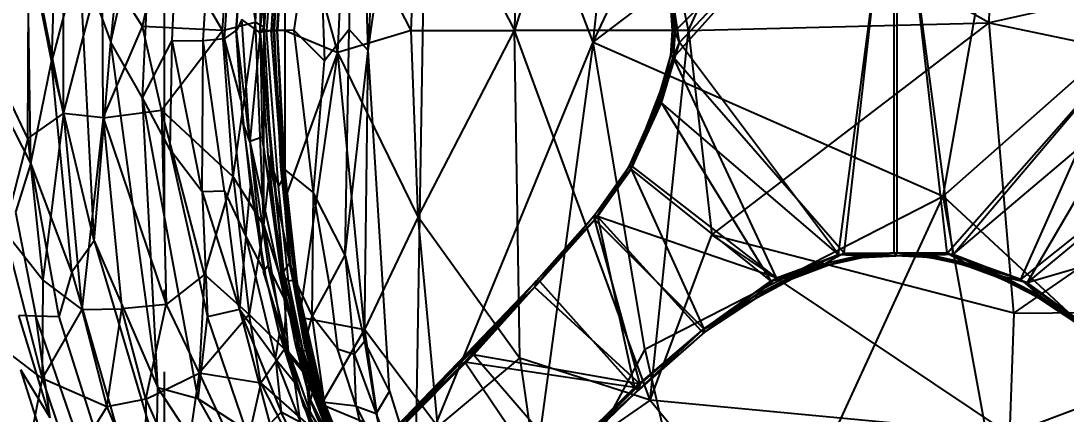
# Model space of a CAD drawing. Extents: x 11992 to 29481, y -6727 to 6811.
# Drawn here: x 16960.1 to 17241.6, y -1272.6 to -1166.8 of the extents above; entities that cross this region are included whole.
import ezdxf

# ---------------------------------------------------------------- set-up
doc = ezdxf.new("R2010")
doc.units = 0
doc.header["$MEASUREMENT"] = 0
doc.linetypes.add('DOTE', pattern=[2.42, 2, -0.2, 0.02, -0.2])
doc.layers.get('0').update_dxf_attribs({"color": 8, "linetype": 'CONTINUOUS'})
doc.layers.add('zoylight 4标注', color=9, linetype='CONTINUOUS')

msp = doc.modelspace()

# ---------------------------------------------------------------- linework, layer by layer
for p, q in [((17114.25, -1172.53, -2064.05), (17173.72, -1044.76, -2062.78)), ((17053.59, -1174.72, -2066.64), (17070.26, -1058.35, -2066.75)), ((17066.38, -1288.69, -2066.85), (17070.26, -1058.35, -2066.75)), ((17114.25, -1172.53, -2064.05), (17070.26, -1058.35, -2066.75)), ((17053.59, -1174.72, -2066.64), (17059.23, -1073.29, -2067)), ((17120.93, -1076.32, -1975.38), (17093.09, -1169.41, -1973.96)), ((17139.91, -1169.41, -1968.33), (17120.93, -1076.32, -1975.38)), ((17094.45, -1081.23, -1979.5), (17093.09, -1169.41, -1973.96)), ((17114.25, -1172.53, -2064.05), (17231.77, -1082.88, -2061.35)), ((17208.5, -1213.93, -2061.8), (17231.77, -1082.88, -2061.35)), ((16984.33, -1172.47, -2070.45), (16993.25, -1086.5, -2070.37)), ((17220.9, -1167.29, -1965.5), (17222.71, -1092.77, -1966.37)), ((17053.59, -1174.72, -2066.64), (17051.52, -1105.23, -2065.49)), ((17047.47, -1108.94, -2061.72), (17048.55, -1169.14, -2062.4)), ((17135.88, -1176.67, -2113.52), (17195.29, -1110.14, -2113.62)), ((17195.29, -1110.14, -2113.62), (17136.37, -1169.41, -2113.47)), ((17137.49, -1172.57, -2065.85), (17196.09, -1110.14, -2065.87)), ((17180.28, -1229.64, -2065.85), (17196.09, -1110.14, -2065.87)), ((17181.86, -1229.3, -2113.64), (17195.29, -1110.14, -2113.62)), ((17211.16, -1229.63, -2113.64), (17195.29, -1110.14, -2113.62)), ((17195.29, -1229.2, -2113.48), (17195.29, -1110.14, -2113.62)), ((17196.12, -1229.2, -2066.02), (17196.09, -1110.14, -2065.87)), ((17209.55, -1229.29, -2065.85), (17196.09, -1110.14, -2065.87)), ((17023.27, -1167.14, -1947.93), (17026.05, -1112.41, -1947.6)), ((17025.64, -1168.42, -1977.93), (17026.05, -1112.41, -1947.6)), ((17024.46, -1169.81, -2007.1), (17028.65, -1115.87, -2006.56)), ((17065.17, -1169.41, -1981.92), (17067.12, -1119.27, -1983.38)), ((17067.12, -1119.27, -1983.38), (17093.09, -1169.41, -1973.96)), ((16984.33, -1172.47, -2070.45), (16995.96, -1120.95, -2069.96)), ((16992.88, -1187.49, -2070.01), (16995.96, -1120.95, -2069.96)), ((17024.46, -1169.81, -2007.1), (17030.08, -1124.85, -2011.01)), ((17030.08, -1124.85, -2011.01), (17027.53, -1169.34, -2011.23)), ((17028.11, -1169.41, -2006.51), (17031.3, -1124.17, -2006.35)), ((17029.09, -1169.41, -2008), (17031.3, -1124.17, -2006.35)), ((17031.29, -1169.41, -2001.4), (17031.3, -1124.17, -2006.35)), ((17045.46, -1175.27, -1989.21), (17031.3, -1124.17, -2006.35)), ((17114.25, -1172.53, -2064.05), (17119.52, -1124.58, -2063.66)), ((17028.14, -1127.63, -1978.8), (17025.64, -1168.42, -1977.93)), ((17033.67, -1169.41, -2029.5), (17039.91, -1127.26, -2044.26)), ((17039.91, -1127.26, -2044.26), (17041.89, -1177.56, -2047.97)), ((16969.97, -1129.52, -2067.83), (16968.31, -1177.84, -2067.97)), ((17014.38, -1169.33, -1908.33), (17017.24, -1130.04, -1912.29)), ((17017.24, -1130.04, -1912.29), (17023.27, -1167.14, -1947.93)), ((17029.32, -1129.02, -2005.39), (17026.28, -1169.26, -2006.01)), ((17029.09, -1169.41, -2008), (17031.35, -1130.47, -2007.13)), ((17029.09, -1169.41, -2008), (17031.35, -1130.47, -2007.13)), ((17031.28, -1130.42, -2011.64), (17029.22, -1169.41, -2011.78)), ((17031.28, -1130.42, -2011.64), (17029.22, -1169.41, -2011.78)), ((17139.91, -1169.41, -1968.33), (17157.23, -1131.51, -1969.52)), ((17220.9, -1167.29, -1965.5), (17157.23, -1131.51, -1969.52)), ((17028.37, -1169.28, -2012.08), (17030.13, -1133.01, -2011.9)), ((17045.46, -1175.27, -1989.21), (17047.34, -1134.08, -1989.92)), ((17065.17, -1169.41, -1981.92), (17047.34, -1134.08, -1989.92)), ((17000.83, -1172.04, -2068.35), (17002.53, -1136.44, -2068.49)), ((17009.17, -1172.19, -2064.17), (17011.35, -1136.68, -2064.23)), ((17014.92, -1171.59, -2059.13), (17017.3, -1136.81, -2059.14)), ((17208.5, -1213.93, -2061.8), (17295.32, -1137.29, -2062.09)), ((16992.81, -1168.31, -1833.9), (16998.62, -1142.28, -1848.1)), ((17014.38, -1169.33, -1908.33), (16998.62, -1142.28, -1848.1)), ((17024.58, -1169.99, -2009.6), (17025.06, -1140.72, -2023.16)), ((17024.58, -1169.99, -2009.6), (17026.91, -1140.81, -2004.13)), ((17025.64, -1168.42, -1977.93), (17026.91, -1140.81, -2004.13)), ((16962.73, -1205.08, -2064.9), (16961.88, -1144.96, -2064.86)), ((16961.88, -1144.96, -2064.86), (16968.31, -1177.84, -2067.97)), ((16961.99, -1198.4, -1751.22), (16962.26, -1145.03, -1752.51)), ((16971.55, -1191.75, -1772.23), (16962.26, -1145.03, -1752.51)), ((16971.55, -1191.75, -1772.23), (16971.6, -1143.26, -1771.63)), ((17018.13, -1169.41, -2054.09), (17019.85, -1144.72, -2053.99)), ((16975.88, -1149.45, -2069.89), (16968.31, -1177.84, -2067.97)), ((16971.55, -1191.75, -1772.23), (16982.03, -1151.15, -1799.27)), ((16975.88, -1149.45, -2069.89), (16984.33, -1172.47, -2070.45)), ((16979.82, -1226.02, -2069.84), (16975.88, -1149.45, -2069.89)), ((16992.81, -1168.31, -1833.9), (16982.03, -1151.15, -1799.27)), ((16982.28, -1192.88, -1798.84), (16982.03, -1151.15, -1799.27)), ((17018.12, -1169.41, -2054.09), (17019.37, -1150.83, -2054.02)), ((17294.44, -1150.92, -1963.67), (17220.9, -1167.29, -1965.5)), ((17135.88, -1162.14, -2113.52), (17136.37, -1169.41, -2113.47)), ((17136.24, -1169.41, -2066.17), (17135.89, -1162.04, -2065.96)), ((17137.49, -1172.57, -2065.85), (17135.89, -1162.04, -2065.96)), ((17136.24, -1169.41, -2066.17), (17135.16, -1162.72, -2067.17)), ((17135.16, -1162.72, -2112.3), (17136.37, -1169.41, -2113.47)), ((17135.65, -1169.41, -2112.28), (17135.16, -1162.72, -2112.3)), ((17135.65, -1169.41, -2067.23), (17135.16, -1162.72, -2067.17)), ((17135.65, -1169.41, -2067.23), (17135.16, -1162.72, -2112.3)), ((16982.28, -1192.88, -1798.84), (16992.81, -1168.31, -1833.9)), ((17014.38, -1169.33, -1908.33), (16992.81, -1168.31, -1833.9)), ((16998, -1190.82, -1847.7), (16992.81, -1168.31, -1833.9)), ((17014.38, -1169.33, -1908.33), (17023.27, -1167.14, -1947.93)), ((17017.24, -1208.77, -1912.29), (17023.27, -1167.14, -1947.93)), ((17019.63, -1166.44, -2046.89), (17018.13, -1169.41, -2054.09)), ((17021.73, -1199.25, -2046.89), (17019.63, -1166.44, -2046.89)), ((17024.58, -1169.99, -2009.6), (17019.63, -1166.44, -2046.89)), ((17025.56, -1221.84, -1948.09), (17023.27, -1167.14, -1947.93)), ((17023.27, -1167.14, -1947.93), (17025.64, -1168.42, -1977.93)), ((17139.91, -1169.41, -1968.33), (17220.9, -1167.29, -1965.5)), ((17146.22, -1224.35, -1970.73), (17220.9, -1167.29, -1965.5)), ((17227.54, -1245.48, -1966.28), (17220.9, -1167.29, -1965.5)), ((17220.9, -1167.29, -1965.5), (17312.44, -1186.59, -1963.65)), ((16961.99, -1198.4, -1751.22), (16948.04, -1169.41, -1728.25)), ((16998, -1190.82, -1847.7), (17014.38, -1169.33, -1908.33)), ((17017.24, -1208.77, -1912.29), (17014.38, -1169.33, -1908.33)), ((17014.92, -1171.59, -2059.13), (17018.12, -1169.41, -2054.09)), ((17019.37, -1187.97, -2054.02), (17018.12, -1169.41, -2054.09)), ((17021.73, -1199.25, -2046.89), (17018.13, -1169.41, -2054.09)), ((17019.85, -1194.09, -2053.99), (17018.13, -1169.41, -2054.09)), ((17024.58, -1169.99, -2009.6), (17021.73, -1199.25, -2046.89)), ((17026.28, -1169.26, -2006.01), (17024.46, -1169.81, -2007.1)), ((17024.46, -1169.81, -2007.1), (17027.53, -1169.34, -2011.23)), ((17026.66, -1202.98, -2006.88), (17024.46, -1169.81, -2007.1)), ((17024.58, -1169.99, -2009.6), (17025.64, -1168.42, -1977.93)), ((17024.58, -1169.99, -2009.6), (17027.51, -1203.21, -1979.48)), ((17024.58, -1169.99, -2009.6), (17030.87, -1234.32, -2004.22)), ((17024.58, -1169.99, -2009.6), (17025.06, -1198.09, -2023.16)), ((17025.56, -1221.84, -1948.09), (17025.64, -1168.42, -1977.93)), ((17027.51, -1203.21, -1979.48), (17025.64, -1168.42, -1977.93)), ((17026.28, -1169.26, -2006.01), (17029.09, -1169.41, -2008)), ((17029.48, -1211.23, -2005.43), (17026.28, -1169.26, -2006.01)), ((17032.46, -1232.02, -2011.47), (17027.53, -1169.34, -2011.23)), ((17027.53, -1169.34, -2011.23), (17029.22, -1169.41, -2011.78)), ((17031.3, -1214.64, -2006.35), (17028.11, -1169.41, -2006.51)), ((17031.29, -1169.41, -2001.4), (17028.11, -1169.41, -2006.51)), ((17029.09, -1169.41, -2008), (17028.11, -1169.41, -2006.51)), ((17028.37, -1169.28, -2012.08), (17029.22, -1169.41, -2011.78)), ((17033.67, -1169.41, -2029.5), (17028.37, -1169.28, -2012.08)), ((17030.15, -1206, -2011.92), (17028.37, -1169.28, -2012.08)), ((17031.3, -1214.64, -2006.35), (17029.09, -1169.41, -2008)), ((17031.35, -1208.34, -2007.13), (17029.09, -1169.41, -2008)), ((17031.35, -1208.34, -2007.13), (17029.09, -1169.41, -2008)), ((17031.28, -1208.39, -2011.64), (17029.22, -1169.41, -2011.78)), ((17031.28, -1208.39, -2011.64), (17029.22, -1169.41, -2011.78)), ((17031.3, -1214.64, -2006.35), (17031.29, -1169.41, -2001.4)), ((17031.29, -1169.41, -2001.4), (17045.46, -1175.27, -1989.21)), ((17038.89, -1213.06, -2041.44), (17033.67, -1169.41, -2029.5)), ((17033.67, -1169.41, -2029.5), (17041.89, -1177.56, -2047.97)), ((17048.55, -1169.14, -2062.4), (17041.89, -1177.56, -2047.97)), ((17065.17, -1169.41, -1981.92), (17045.46, -1175.27, -1989.21)), ((17047.45, -1229.82, -2061.71), (17048.55, -1169.14, -2062.4)), ((17053.59, -1174.72, -2066.64), (17048.55, -1169.14, -2062.4)), ((17065.17, -1169.41, -1981.92), (17093.09, -1169.41, -1973.96)), ((17067.12, -1219.54, -1983.38), (17065.17, -1169.41, -1981.92)), ((17067.12, -1219.54, -1983.38), (17093.09, -1169.41, -1973.96)), ((17139.91, -1169.41, -1968.33), (17093.09, -1169.41, -1973.96)), ((17129.62, -1268.9, -1974.66), (17093.09, -1169.41, -1973.96)), ((17094.45, -1257.58, -1979.5), (17093.09, -1169.41, -1973.96)), ((17129.62, -1268.9, -1974.66), (17139.91, -1169.41, -1968.33)), ((17135.16, -1176.09, -2067.17), (17136.24, -1169.41, -2066.17)), ((17135.16, -1176.09, -2067.17), (17135.65, -1169.41, -2067.23)), ((17135.16, -1176.1, -2112.3), (17136.37, -1169.41, -2113.47)), ((17135.16, -1176.1, -2112.3), (17135.65, -1169.41, -2112.28)), ((17135.16, -1176.1, -2112.3), (17135.65, -1169.41, -2067.23)), ((17135.65, -1169.41, -2112.28), (17136.37, -1169.41, -2113.47)), ((17135.65, -1169.41, -2067.23), (17136.24, -1169.41, -2066.17)), ((17135.65, -1169.41, -2067.23), (17135.65, -1169.41, -2112.28)), ((17135.76, -1176.66, -2066.08), (17136.24, -1169.41, -2066.17)), ((17135.88, -1176.67, -2113.52), (17136.37, -1169.41, -2113.47)), ((17137.49, -1172.57, -2065.85), (17136.24, -1169.41, -2066.17)), ((17139.91, -1169.41, -1968.33), (17146.22, -1224.35, -1970.73)), ((16979.82, -1226.02, -2069.84), (16984.33, -1172.47, -2070.45)), ((16992.88, -1187.49, -2070.01), (16984.33, -1172.47, -2070.45)), ((16996.96, -1265.52, -2070.35), (16984.33, -1172.47, -2070.45)), ((16992.88, -1187.49, -2070.01), (17000.83, -1172.04, -2068.35)), ((17000.32, -1201.49, -2069.01), (17000.83, -1172.04, -2068.35)), ((17000.83, -1172.04, -2068.35), (17009.17, -1172.19, -2064.17)), ((17008.9, -1212.78, -2066.52), (17000.83, -1172.04, -2068.35)), ((17008.9, -1212.78, -2066.52), (17009.17, -1172.19, -2064.17)), ((17014.92, -1171.59, -2059.13), (17009.17, -1172.19, -2064.17)), ((17014.94, -1212.62, -2062.59), (17009.17, -1172.19, -2064.17)), ((17019.37, -1187.97, -2054.02), (17014.92, -1171.59, -2059.13)), ((17020.67, -1224.8, -2058.92), (17014.92, -1171.59, -2059.13)), ((17066.38, -1288.69, -2066.85), (17114.25, -1172.53, -2064.05)), ((17114.25, -1172.53, -2064.05), (17094.37, -1318.26, -2065.02)), ((17114.25, -1172.53, -2064.05), (17208.5, -1213.93, -2061.8)), ((17128.14, -1255.13, -2063.41), (17114.25, -1172.53, -2064.05)), ((17132.64, -1188.84, -2065.92), (17137.49, -1172.57, -2065.85)), ((17135.76, -1176.66, -2066.08), (17137.49, -1172.57, -2065.85)), ((17180.28, -1229.64, -2065.85), (17137.49, -1172.57, -2065.85)), ((17031.3, -1214.64, -2006.35), (17045.46, -1175.27, -1989.21)), ((17035.2, -1246.52, -2007.67), (17045.46, -1175.27, -1989.21)), ((17052.62, -1249.84, -1991.11), (17045.46, -1175.27, -1989.21)), ((17067.12, -1219.54, -1983.38), (17045.46, -1175.27, -1989.21)), ((17047.45, -1229.82, -2061.71), (17053.59, -1174.72, -2066.64)), ((17052.66, -1253, -2065.75), (17053.59, -1174.72, -2066.64)), ((17059.34, -1266.45, -2066.95), (17053.59, -1174.72, -2066.64)), ((17124.83, -1206.02, -2113.52), (17135.88, -1176.67, -2113.52)), ((17131.99, -1188.38, -2066.38), (17135.16, -1176.09, -2067.17)), ((17131.99, -1188.38, -2066.38), (17135.76, -1176.66, -2066.08)), ((17132.04, -1188.98, -2113.37), (17135.88, -1176.67, -2113.52)), ((17132.4, -1185.68, -2067.2), (17135.16, -1176.09, -2067.17)), ((17132.4, -1185.68, -2112.3), (17135.16, -1176.1, -2112.3)), ((17132.4, -1185.68, -2067.2), (17135.16, -1176.1, -2112.3)), ((17135.88, -1176.67, -2113.52), (17132.4, -1185.68, -2112.3)), ((17132.64, -1188.84, -2065.92), (17135.76, -1176.66, -2066.08)), ((17135.16, -1176.09, -2067.17), (17135.76, -1176.66, -2066.08)), ((17135.16, -1176.09, -2067.17), (17135.16, -1176.1, -2112.3)), ((17135.88, -1176.67, -2113.52), (17135.16, -1176.1, -2112.3)), ((17163.62, -1235.99, -2113.64), (17135.88, -1176.67, -2113.52)), ((17181.86, -1229.3, -2113.64), (17135.88, -1176.67, -2113.52)), ((17209.55, -1229.29, -2065.85), (17255.99, -1176.68, -2065.97)), ((17211.16, -1229.63, -2113.64), (17255.99, -1176.76, -2113.51)), ((17229.39, -1236.44, -2065.85), (17255.99, -1176.68, -2065.97)), ((16962.73, -1205.08, -2064.9), (16968.31, -1177.84, -2067.97)), ((16973.81, -1234.41, -2067.9), (16968.31, -1177.84, -2067.97)), ((16979.82, -1226.02, -2069.84), (16968.31, -1177.84, -2067.97)), ((17038.89, -1213.06, -2041.44), (17041.89, -1177.56, -2047.97)), ((17007.85, -1268.55, -2069.93), (16992.88, -1187.49, -2070.01)), ((16996.96, -1265.52, -2070.35), (16992.88, -1187.49, -2070.01)), ((17000.32, -1201.49, -2069.01), (16992.88, -1187.49, -2070.01)), ((17019.37, -1187.97, -2054.02), (17021.91, -1211.51, -2053.94)), ((17128.39, -1195.92, -2067.2), (17132.4, -1185.68, -2067.2)), ((17128.39, -1195.92, -2067.2), (17132.4, -1185.68, -2112.3)), ((17128.39, -1195.91, -2112.3), (17132.4, -1185.68, -2112.3)), ((17131.99, -1188.38, -2066.38), (17132.4, -1185.68, -2067.2)), ((17132.04, -1188.98, -2113.37), (17132.4, -1185.68, -2112.3)), ((17132.4, -1185.68, -2067.2), (17132.4, -1185.68, -2112.3)), ((17227.54, -1245.48, -1966.28), (17312.44, -1186.59, -1963.65)), ((16982.28, -1192.88, -1798.84), (16998, -1190.82, -1847.7)), ((17017.24, -1208.77, -1912.29), (16998, -1190.82, -1847.7)), ((17009.57, -1235.08, -1873.71), (16998, -1190.82, -1847.7)), ((16998, -1190.82, -1847.7), (16999.24, -1243.17, -1835.28)), ((17132.04, -1188.98, -2113.37), (17124, -1205.78, -2112.3)), ((17124.45, -1206.68, -2065.97), (17131.99, -1188.38, -2066.38)), ((17124.45, -1206.68, -2065.97), (17132.64, -1188.84, -2065.92)), ((17124.83, -1206.02, -2113.52), (17132.04, -1188.98, -2113.37)), ((17128.39, -1195.92, -2067.2), (17131.99, -1188.38, -2066.38)), ((17132.04, -1188.98, -2113.37), (17128.39, -1195.91, -2112.3)), ((17132.64, -1188.84, -2065.92), (17131.99, -1188.38, -2066.38)), ((17162.1, -1236.77, -2065.85), (17132.64, -1188.84, -2065.92)), ((17180.28, -1229.64, -2065.85), (17132.64, -1188.84, -2065.92)), ((17211.16, -1229.63, -2113.64), (17259.3, -1189.06, -2113.58)), ((17231.12, -1237.32, -2113.64), (17259.3, -1189.06, -2113.58)), ((16962.73, -1205.08, -2064.9), (16956.03, -1191.91, -2060.38)), ((16961.99, -1198.4, -1751.22), (16971.55, -1191.75, -1772.23)), ((16971.55, -1191.75, -1772.23), (16965.97, -1236.58, -1750.17)), ((16971.55, -1191.75, -1772.23), (16976.47, -1244.49, -1770.33)), ((16982.28, -1192.88, -1798.84), (16971.55, -1191.75, -1772.23)), ((16982.28, -1192.88, -1798.84), (16976.47, -1244.49, -1770.33)), ((16982.28, -1192.88, -1798.84), (16999.24, -1243.17, -1835.28)), ((16982.28, -1192.88, -1798.84), (16987.28, -1244.32, -1798.13)), ((17021.73, -1199.25, -2046.89), (17019.85, -1194.09, -2053.99)), ((17019.85, -1194.09, -2053.99), (17025.47, -1234.2, -2053.87)), ((17124, -1205.78, -2067.2), (17128.39, -1195.91, -2112.3)), ((17124, -1205.78, -2112.3), (17128.39, -1195.91, -2112.3)), ((17124, -1205.78, -2067.2), (17128.39, -1195.92, -2067.2)), ((17124.45, -1206.68, -2065.97), (17128.39, -1195.92, -2067.2)), ((17128.39, -1195.92, -2067.2), (17128.39, -1195.91, -2112.3)), ((16961.99, -1198.4, -1751.22), (16955.58, -1223.29, -1734.93)), ((16961.99, -1198.4, -1751.22), (16965.97, -1236.58, -1750.17)), ((17025.06, -1198.09, -2023.16), (17021.73, -1199.25, -2046.89)), ((17021.73, -1199.25, -2046.89), (17025.47, -1234.2, -2053.87)), ((17021.73, -1199.25, -2046.89), (17026.66, -1232.65, -2046.68)), ((17021.73, -1199.25, -2046.89), (17031.07, -1241.62, -2022.87)), ((17025.06, -1198.09, -2023.16), (17031.07, -1241.62, -2022.87)), ((17030.87, -1234.32, -2004.22), (17025.06, -1198.09, -2023.16)), ((17008.9, -1212.78, -2066.52), (17000.32, -1201.49, -2069.01)), ((17000.32, -1201.49, -2069.01), (17010.35, -1246.41, -2068.42)), ((17025.56, -1221.84, -1948.09), (17027.51, -1203.21, -1979.48)), ((17026.66, -1202.98, -2006.88), (17032.46, -1232.02, -2011.47)), ((17030.36, -1234.93, -2007.2), (17026.66, -1202.98, -2006.88)), ((17026.66, -1202.98, -2006.88), (17029.48, -1211.23, -2005.43)), ((17027.51, -1203.21, -1979.48), (17030.87, -1234.32, -2004.22)), ((17027.51, -1203.21, -1979.48), (17031.58, -1240.92, -1978.41)), ((16962.73, -1205.08, -2064.9), (16958.68, -1218.31, -2060.62)), ((16962.73, -1205.08, -2064.9), (16970.31, -1246.44, -2065.12)), ((16973.81, -1234.41, -2067.9), (16962.73, -1205.08, -2064.9)), ((17033.03, -1234.74, -2012), (17030.15, -1206, -2011.92)), ((17030.15, -1206, -2011.92), (17038.89, -1213.06, -2041.44)), ((17030.15, -1206, -2011.92), (17031.28, -1208.39, -2011.64)), ((17114.45, -1219.32, -2067.2), (17124, -1205.78, -2067.2)), ((17114.45, -1219.32, -2067.2), (17124, -1205.78, -2112.3)), ((17114.45, -1219.32, -2112.3), (17124, -1205.78, -2112.3)), ((17124.83, -1206.02, -2113.52), (17114.45, -1219.32, -2112.3)), ((17114.7, -1220.34, -2065.99), (17124, -1205.78, -2067.2)), ((17114.7, -1220.34, -2065.99), (17124.45, -1206.68, -2065.97)), ((17115.41, -1219.47, -2113.52), (17124.83, -1206.02, -2113.52)), ((17124.45, -1206.68, -2065.97), (17124, -1205.78, -2067.2)), ((17124.83, -1206.02, -2113.52), (17124, -1205.78, -2112.3)), ((17124, -1205.78, -2067.2), (17124, -1205.78, -2112.3)), ((17162.1, -1236.77, -2065.85), (17124.45, -1206.68, -2065.97)), ((17124.45, -1206.68, -2065.97), (17144.03, -1249.7, -2065.99)), ((17163.62, -1235.99, -2113.64), (17124.83, -1206.02, -2113.52)), ((17229.39, -1236.44, -2065.85), (17267.49, -1205.95, -2065.97)), ((17231.12, -1237.32, -2113.64), (17267.97, -1206.68, -2113.5)), ((17009.57, -1235.08, -1873.71), (17017.24, -1208.77, -1912.29)), ((17017.24, -1208.77, -1912.29), (17021.55, -1245.8, -1912.45)), ((17025.56, -1221.84, -1948.09), (17017.24, -1208.77, -1912.29)), ((17029.48, -1211.23, -2005.43), (17031.35, -1208.34, -2007.13)), ((17034.03, -1235.94, -2011.77), (17031.28, -1208.39, -2011.64)), ((17031.28, -1208.39, -2011.64), (17032.46, -1232.02, -2011.47)), ((17034.03, -1235.94, -2011.77), (17031.28, -1208.39, -2011.64)), ((17031.3, -1214.64, -2006.35), (17031.35, -1208.34, -2007.13)), ((17034.75, -1239.32, -2008.49), (17031.35, -1208.34, -2007.13)), ((17034.32, -1236.41, -2008.34), (17031.35, -1208.34, -2007.13)), ((17014.94, -1212.62, -2062.59), (17008.9, -1212.78, -2066.52)), ((17008.9, -1212.78, -2066.52), (17010.35, -1246.41, -2068.42)), ((17008.9, -1212.78, -2066.52), (17018.97, -1244.43, -2064.09)), ((17014.94, -1212.62, -2062.59), (17018.97, -1244.43, -2064.09)), ((17014.94, -1212.62, -2062.59), (17020.67, -1224.8, -2058.92)), ((17020.67, -1224.8, -2058.92), (17021.91, -1211.51, -2053.94)), ((17021.91, -1211.51, -2053.94), (17025.85, -1234.78, -2053.88)), ((17032.19, -1236.75, -2006.45), (17029.48, -1211.23, -2005.43)), ((17038.52, -1246.3, -2030.66), (17038.89, -1213.06, -2041.44)), ((17043.24, -1237.71, -2050.21), (17038.89, -1213.06, -2041.44)), ((17047.45, -1229.82, -2061.71), (17038.89, -1213.06, -2041.44)), ((17031.3, -1214.64, -2006.35), (17034.75, -1239.32, -2008.49)), ((17035.2, -1246.52, -2007.67), (17031.3, -1214.64, -2006.35)), ((17128.14, -1255.13, -2063.41), (17208.5, -1213.93, -2061.8)), ((17148.58, -1344.26, -2063.88), (17208.5, -1213.93, -2061.8)), ((17260.27, -1261.97, -2061.46), (17208.5, -1213.93, -2061.8)), ((17229.04, -1326.46, -2061.68), (17208.5, -1213.93, -2061.8)), ((16958.68, -1218.31, -2060.62), (16964.12, -1246.23, -2060.75)), ((17067.12, -1219.54, -1983.38), (17052.62, -1249.84, -1991.11)), ((17067.12, -1219.54, -1983.38), (17094.45, -1257.58, -1979.5)), ((17072.42, -1276.05, -1987.05), (17067.12, -1219.54, -1983.38)), ((17114.45, -1219.32, -2067.2), (17098.42, -1238.43, -2066.03)), ((17114.7, -1220.34, -2065.99), (17098.42, -1238.43, -2066.03)), ((17098.93, -1236.74, -2112.31), (17114.45, -1219.32, -2112.3)), ((17098.93, -1236.72, -2067.23), (17114.45, -1219.32, -2067.2)), ((17098.93, -1236.72, -2067.23), (17114.45, -1219.32, -2112.3)), ((17098.93, -1236.74, -2112.31), (17115.41, -1219.47, -2113.52)), ((17099.9, -1236.93, -2113.49), (17115.41, -1219.47, -2113.52)), ((17115.41, -1219.47, -2113.52), (17114.45, -1219.32, -2112.3)), ((17114.45, -1219.32, -2067.2), (17114.45, -1219.32, -2112.3)), ((17114.7, -1220.34, -2065.99), (17114.45, -1219.32, -2067.2)), ((17126.93, -1264.55, -2066), (17114.7, -1220.34, -2065.99)), ((17114.7, -1220.34, -2065.99), (17144.03, -1249.7, -2065.99)), ((17115.41, -1219.47, -2113.52), (17125.34, -1265.46, -2113.59)), ((17143.34, -1250.25, -2113.48), (17115.41, -1219.47, -2113.52)), ((17163.62, -1235.99, -2113.64), (17115.41, -1219.47, -2113.52)), ((16965.97, -1236.58, -1750.17), (16955.58, -1223.29, -1734.93)), ((16955.58, -1223.29, -1734.93), (16965.84, -1263.03, -1739.52)), ((17025.56, -1221.84, -1948.09), (17021.55, -1245.8, -1912.45)), ((17025.56, -1221.84, -1948.09), (17031.07, -1255.19, -1947.44)), ((17025.56, -1221.84, -1948.09), (17031.58, -1240.92, -1978.41)), ((17129.62, -1268.9, -1974.66), (17146.22, -1224.35, -1970.73)), ((17226.4, -1278, -1968.19), (17146.22, -1224.35, -1970.73)), ((17227.54, -1245.48, -1966.28), (17146.22, -1224.35, -1970.73)), ((17279.51, -1223.01, -2113.54), (17231.12, -1237.32, -2113.64)), ((16979.82, -1226.02, -2069.84), (16973.81, -1234.41, -2067.9)), ((16979.82, -1226.02, -2069.84), (16996.96, -1265.52, -2070.35)), ((16979.82, -1226.02, -2069.84), (16996.67, -1282.46, -2069.85)), ((17020.67, -1224.8, -2058.92), (17018.97, -1244.43, -2064.09)), ((17020.67, -1224.8, -2058.92), (17028.69, -1257.78, -2058.94)), ((17020.67, -1224.8, -2058.92), (17025.85, -1234.78, -2053.88)), ((17043.24, -1237.71, -2050.21), (17047.45, -1229.82, -2061.71)), ((17047.45, -1229.82, -2061.71), (17052.66, -1253, -2065.75)), ((17047.45, -1229.82, -2061.71), (17049.84, -1256.53, -2061.97)), ((17162.1, -1236.77, -2065.85), (17180.28, -1229.64, -2065.85)), ((17163.62, -1235.99, -2113.64), (17181.86, -1229.3, -2113.64)), ((17180.28, -1229.64, -2065.85), (17167.43, -1235.64, -2066.12)), ((17181.86, -1229.3, -2113.64), (17176.95, -1231.99, -2113.38)), ((17176.95, -1231.99, -2113.38), (17185.97, -1229.94, -2113.38)), ((17180.28, -1229.64, -2065.85), (17177.34, -1231.88, -2066.12)), ((17177.34, -1231.88, -2066.12), (17186.33, -1229.9, -2066.12)), ((17177.67, -1232.49, -2067.19), (17186.33, -1229.9, -2066.12)), ((17180.28, -1229.64, -2065.85), (17196.12, -1229.2, -2066.02)), ((17180.28, -1229.64, -2065.85), (17186.33, -1229.9, -2066.12)), ((17181.86, -1229.3, -2113.64), (17195.29, -1229.2, -2113.48)), ((17181.86, -1229.3, -2113.64), (17185.97, -1229.94, -2113.38)), ((17195.29, -1229.2, -2113.48), (17185.97, -1229.94, -2113.38)), ((17185.97, -1229.94, -2113.38), (17195.73, -1230.02, -2112.29)), ((17186.7, -1230.52, -2112.29), (17185.97, -1229.94, -2113.38)), ((17196.12, -1229.2, -2066.02), (17186.33, -1229.9, -2066.12)), ((17186.71, -1230.52, -2067.19), (17186.33, -1229.9, -2066.12)), ((17195.71, -1230.02, -2067.2), (17186.7, -1230.52, -2112.29)), ((17186.7, -1230.52, -2112.29), (17195.73, -1230.02, -2112.29)), ((17186.71, -1230.52, -2067.19), (17196.12, -1229.2, -2066.02)), ((17186.71, -1230.52, -2067.19), (17195.71, -1230.02, -2067.2)), ((17205.12, -1229.9, -2113.37), (17195.29, -1229.2, -2113.48)), ((17211.16, -1229.63, -2113.64), (17195.29, -1229.2, -2113.48)), ((17195.29, -1229.2, -2113.48), (17204.78, -1230.52, -2112.31)), ((17195.29, -1229.2, -2113.48), (17195.73, -1230.02, -2112.29)), ((17195.71, -1230.02, -2067.2), (17196.12, -1229.2, -2066.02)), ((17195.71, -1230.02, -2067.2), (17205.49, -1229.94, -2066.11)), ((17195.71, -1230.02, -2067.2), (17195.73, -1230.02, -2112.29)), ((17204.78, -1230.52, -2067.2), (17195.71, -1230.02, -2067.2)), ((17204.78, -1230.52, -2112.31), (17195.73, -1230.02, -2112.29)), ((17204.78, -1230.52, -2067.2), (17195.73, -1230.02, -2112.29)), ((17196.12, -1229.2, -2066.02), (17205.49, -1229.94, -2066.11)), ((17209.55, -1229.29, -2065.85), (17196.12, -1229.2, -2066.02)), ((17205.12, -1229.9, -2113.37), (17204.78, -1230.52, -2112.31)), ((17204.78, -1230.52, -2067.2), (17205.49, -1229.94, -2066.11)), ((17211.16, -1229.63, -2113.64), (17205.12, -1229.9, -2113.37)), ((17205.12, -1229.9, -2113.37), (17213.97, -1232.49, -2112.3)), ((17214.28, -1231.88, -2113.37), (17205.12, -1229.9, -2113.37)), ((17209.55, -1229.29, -2065.85), (17205.49, -1229.94, -2066.11)), ((17214.68, -1231.99, -2066.12), (17205.49, -1229.94, -2066.11)), ((17229.39, -1236.44, -2065.85), (17209.55, -1229.29, -2065.85)), ((17209.55, -1229.29, -2065.85), (17214.68, -1231.99, -2066.12)), ((17231.12, -1237.32, -2113.64), (17211.16, -1229.63, -2113.64)), ((17211.16, -1229.63, -2113.64), (17224.49, -1235.63, -2113.37)), ((17211.16, -1229.63, -2113.64), (17214.28, -1231.88, -2113.37)), ((17026.66, -1232.65, -2046.68), (17025.47, -1234.2, -2053.87)), ((17032.13, -1255.9, -2046.22), (17026.66, -1232.65, -2046.68)), ((17031.07, -1241.62, -2022.87), (17026.66, -1232.65, -2046.68)), ((17030.36, -1234.93, -2007.2), (17032.46, -1232.02, -2011.47)), ((17039.24, -1264.59, -2012.28), (17032.46, -1232.02, -2011.47)), ((17034.03, -1235.94, -2011.77), (17032.46, -1232.02, -2011.47)), ((17163.62, -1235.99, -2113.64), (17176.95, -1231.99, -2113.38)), ((17167.02, -1235.82, -2113.37), (17176.95, -1231.99, -2113.38)), ((17177.66, -1232.49, -2112.3), (17167.02, -1235.82, -2113.37)), ((17167.43, -1235.64, -2066.12), (17177.34, -1231.88, -2066.12)), ((17167.73, -1236.25, -2067.19), (17177.34, -1231.88, -2066.12)), ((17167.73, -1236.25, -2067.19), (17177.67, -1232.49, -2067.19)), ((17177.67, -1232.49, -2067.19), (17167.73, -1236.25, -2112.3)), ((17167.73, -1236.25, -2112.3), (17177.66, -1232.49, -2112.3)), ((17186.7, -1230.52, -2112.29), (17176.95, -1231.99, -2113.38)), ((17177.66, -1232.49, -2112.3), (17176.95, -1231.99, -2113.38)), ((17177.67, -1232.49, -2067.19), (17177.34, -1231.88, -2066.12)), ((17177.66, -1232.49, -2112.3), (17186.7, -1230.52, -2112.29)), ((17186.71, -1230.52, -2067.19), (17177.66, -1232.49, -2112.3)), ((17177.67, -1232.49, -2067.19), (17177.66, -1232.49, -2112.3)), ((17177.67, -1232.49, -2067.19), (17186.71, -1230.52, -2067.19)), ((17186.71, -1230.52, -2067.19), (17186.7, -1230.52, -2112.29)), ((17213.97, -1232.49, -2112.3), (17204.78, -1230.52, -2112.31)), ((17213.98, -1232.49, -2067.2), (17204.78, -1230.52, -2067.2)), ((17213.98, -1232.49, -2067.2), (17204.78, -1230.52, -2112.31)), ((17204.78, -1230.52, -2067.2), (17214.68, -1231.99, -2066.12)), ((17204.78, -1230.52, -2067.2), (17204.78, -1230.52, -2112.31)), ((17214.28, -1231.88, -2113.37), (17213.97, -1232.49, -2112.3)), ((17224.23, -1236.25, -2112.3), (17213.97, -1232.49, -2112.3)), ((17224.23, -1236.25, -2067.2), (17213.97, -1232.49, -2112.3)), ((17213.98, -1232.49, -2067.2), (17213.97, -1232.49, -2112.3)), ((17213.98, -1232.49, -2067.2), (17214.68, -1231.99, -2066.12)), ((17224.23, -1236.25, -2067.2), (17213.98, -1232.49, -2067.2)), ((17213.98, -1232.49, -2067.2), (17224.93, -1235.82, -2066.12)), ((17224.49, -1235.63, -2113.37), (17214.28, -1231.88, -2113.37)), ((17214.28, -1231.88, -2113.37), (17224.23, -1236.25, -2112.3)), ((17224.93, -1235.82, -2066.12), (17214.68, -1231.99, -2066.12)), ((17229.39, -1236.44, -2065.85), (17214.68, -1231.99, -2066.12)), ((16973.81, -1234.41, -2067.9), (16970.31, -1246.44, -2065.12)), ((16973.81, -1234.41, -2067.9), (16985.49, -1275.06, -2067.88)), ((17009.57, -1235.08, -1873.71), (16999.24, -1243.17, -1835.28)), ((17009.57, -1235.08, -1873.71), (17008.13, -1261.59, -1850.22)), ((17009.57, -1235.08, -1873.71), (17021.55, -1245.8, -1912.45)), ((17032.13, -1255.9, -2046.22), (17025.47, -1234.2, -2053.87)), ((17025.47, -1234.2, -2053.87), (17036.1, -1270.27, -2054.07)), ((17029.76, -1251.07, -2053.89), (17025.85, -1234.78, -2053.88)), ((17030.36, -1234.93, -2007.2), (17032.19, -1236.75, -2006.45)), ((17033.99, -1253.39, -2007.65), (17030.36, -1234.93, -2007.2)), ((17036.72, -1262.07, -1978.47), (17030.87, -1234.32, -2004.22)), ((17030.87, -1234.32, -2004.22), (17031.58, -1240.92, -1978.41)), ((17030.87, -1234.32, -2004.22), (17037.53, -1262.26, -2010.36)), ((17030.87, -1234.32, -2004.22), (17031.07, -1241.62, -2022.87)), ((17036.5, -1254.03, -2012.19), (17033.03, -1234.74, -2012)), ((17033.03, -1234.74, -2012), (17038.52, -1246.3, -2030.66)), ((17033.03, -1234.74, -2012), (17034.03, -1235.94, -2011.77)), ((17157.66, -1240.89, -2113.37), (17167.02, -1235.82, -2113.37)), ((17158.22, -1240.56, -2066.12), (17167.43, -1235.64, -2066.12)), ((17158.43, -1241.23, -2067.19), (17167.43, -1235.64, -2066.12)), ((17162.1, -1236.77, -2065.85), (17167.43, -1235.64, -2066.12)), ((17163.62, -1235.99, -2113.64), (17167.02, -1235.82, -2113.37)), ((17167.73, -1236.25, -2112.3), (17167.02, -1235.82, -2113.37)), ((17167.73, -1236.25, -2067.19), (17167.43, -1235.64, -2066.12)), ((17224.49, -1235.63, -2113.37), (17224.23, -1236.25, -2112.3)), ((17224.23, -1236.25, -2067.2), (17224.93, -1235.82, -2066.12)), ((17231.12, -1237.32, -2113.64), (17224.49, -1235.63, -2113.37)), ((17224.49, -1235.63, -2113.37), (17233.98, -1241.23, -2112.3)), ((17234.22, -1240.6, -2113.37), (17224.49, -1235.63, -2113.37)), ((17229.39, -1236.44, -2065.85), (17224.93, -1235.82, -2066.12)), ((17234.67, -1240.85, -2066.12), (17224.93, -1235.82, -2066.12)), ((16965.97, -1236.58, -1750.17), (16965.84, -1263.03, -1739.52)), ((16965.97, -1236.58, -1750.17), (16976.47, -1244.49, -1770.33)), ((17032.19, -1236.75, -2006.45), (17034.32, -1236.41, -2008.34)), ((17036.13, -1255.57, -2007.04), (17032.19, -1236.75, -2006.45)), ((17037.47, -1254.67, -2012.03), (17034.03, -1235.94, -2011.77)), ((17037.47, -1254.67, -2012.03), (17034.03, -1235.94, -2011.77)), ((17037.92, -1255.22, -2008.62), (17034.32, -1236.41, -2008.34)), ((17043.24, -1237.71, -2050.21), (17038.52, -1246.3, -2030.66)), ((17043.24, -1237.71, -2050.21), (17045.4, -1255.09, -2050.64)), ((17061.8, -1275.95, -2066.36), (17098.42, -1238.43, -2066.03)), ((17098.93, -1236.74, -2112.31), (17077.36, -1259.59, -2112.16)), ((17098.93, -1236.74, -2112.31), (17079.7, -1258.65, -2113.77)), ((17099.9, -1236.93, -2113.49), (17079.7, -1258.65, -2113.77)), ((17098.93, -1236.72, -2067.23), (17080.25, -1256.31, -2067.24)), ((17098.93, -1236.74, -2112.31), (17080.25, -1256.31, -2067.24)), ((17098.42, -1238.43, -2066.03), (17080.25, -1256.31, -2067.24)), ((17098.42, -1238.43, -2066.03), (17081.98, -1256.72, -2065.64)), ((17098.93, -1236.72, -2067.23), (17098.42, -1238.43, -2066.03)), ((17126.93, -1264.55, -2066), (17098.42, -1238.43, -2066.03)), ((17098.93, -1236.72, -2067.23), (17098.93, -1236.74, -2112.31)), ((17099.9, -1236.93, -2113.49), (17098.93, -1236.74, -2112.31)), ((17099.9, -1236.93, -2113.49), (17125.34, -1265.46, -2113.59)), ((17143.34, -1250.25, -2113.48), (17163.62, -1235.99, -2113.64)), ((17162.1, -1236.77, -2065.85), (17144.03, -1249.7, -2065.99)), ((17163.62, -1235.99, -2113.64), (17157.66, -1240.89, -2113.37)), ((17167.73, -1236.25, -2112.3), (17157.66, -1240.89, -2113.37)), ((17162.1, -1236.77, -2065.85), (17158.22, -1240.56, -2066.12)), ((17158.43, -1241.24, -2112.3), (17167.73, -1236.25, -2112.3)), ((17158.43, -1241.23, -2067.19), (17167.73, -1236.25, -2067.19)), ((17167.73, -1236.25, -2067.19), (17158.43, -1241.24, -2112.3)), ((17167.73, -1236.25, -2067.19), (17167.73, -1236.25, -2112.3)), ((17233.98, -1241.23, -2112.3), (17224.23, -1236.25, -2112.3)), ((17224.23, -1236.25, -2067.2), (17234.67, -1240.85, -2066.12)), ((17224.23, -1236.25, -2067.2), (17224.23, -1236.25, -2112.3)), ((17233.98, -1241.24, -2067.2), (17224.23, -1236.25, -2067.2)), ((17233.98, -1241.24, -2067.2), (17224.23, -1236.25, -2112.3)), ((17249.76, -1250.76, -2065.99), (17229.39, -1236.44, -2065.85)), ((17229.39, -1236.44, -2065.85), (17234.67, -1240.85, -2066.12)), ((17231.12, -1237.32, -2113.64), (17248.9, -1250.14, -2113.48)), ((17231.12, -1237.32, -2113.64), (17234.22, -1240.6, -2113.37)), ((17031.07, -1255.19, -1947.44), (17031.58, -1240.92, -1978.41)), ((17036.72, -1262.07, -1978.47), (17031.58, -1240.92, -1978.41)), ((17034.75, -1239.32, -2008.49), (17042.13, -1271.17, -2007.78)), ((17035.2, -1246.52, -2007.67), (17034.75, -1239.32, -2008.49)), ((17143.34, -1250.25, -2113.48), (17157.66, -1240.89, -2113.37)), ((17143.34, -1250.25, -2113.48), (17158.43, -1241.24, -2112.3)), ((17158.22, -1240.56, -2066.12), (17144.03, -1249.7, -2065.99)), ((17144.23, -1250.59, -2067.19), (17158.22, -1240.56, -2066.12)), ((17158.43, -1241.23, -2067.19), (17144.23, -1250.59, -2067.19)), ((17158.43, -1241.23, -2067.19), (17144.23, -1250.59, -2112.3)), ((17158.43, -1241.24, -2112.3), (17144.23, -1250.59, -2112.3)), ((17158.43, -1241.24, -2112.3), (17157.66, -1240.89, -2113.37)), ((17158.43, -1241.23, -2067.19), (17158.22, -1240.56, -2066.12)), ((17158.43, -1241.23, -2067.19), (17158.43, -1241.24, -2112.3)), ((17234.22, -1240.6, -2113.37), (17233.98, -1241.23, -2112.3)), ((17233.98, -1241.24, -2067.2), (17234.67, -1240.85, -2066.12)), ((17248.77, -1251.04, -2067.19), (17233.98, -1241.23, -2112.3)), ((17233.98, -1241.24, -2067.2), (17233.98, -1241.23, -2112.3)), ((17248.77, -1251.04, -2112.3), (17233.98, -1241.23, -2112.3)), ((17248.77, -1251.04, -2067.19), (17233.98, -1241.24, -2067.2)), ((17249.76, -1250.76, -2065.99), (17233.98, -1241.24, -2067.2)), ((17248.77, -1251.04, -2112.3), (17234.22, -1240.6, -2113.37)), ((17234.22, -1240.6, -2113.37), (17248.9, -1250.14, -2113.48)), ((17249.76, -1250.76, -2065.99), (17234.67, -1240.85, -2066.12)), ((16976.47, -1244.49, -1770.33), (16987.28, -1244.32, -1798.13)), ((16983.2, -1270.66, -1770.82), (16987.28, -1244.32, -1798.13)), ((16999.24, -1243.17, -1835.28), (16987.28, -1244.32, -1798.13)), ((16993.78, -1268.61, -1798.85), (16987.28, -1244.32, -1798.13)), ((16993.78, -1268.61, -1798.85), (16999.24, -1243.17, -1835.28)), ((16999.24, -1243.17, -1835.28), (17008.13, -1261.59, -1850.22)), ((17032.13, -1255.9, -2046.22), (17031.07, -1241.62, -2022.87)), ((17037.53, -1262.26, -2010.36), (17031.07, -1241.62, -2022.87)), ((16964.12, -1246.23, -2060.75), (16959.5, -1246.07, -2054.35)), ((16968, -1273.63, -2055.81), (16959.5, -1246.07, -2054.35)), ((16970.31, -1246.44, -2065.12), (16964.12, -1246.23, -2060.75)), ((16968, -1273.63, -2055.81), (16964.12, -1246.23, -2060.75)), ((16975, -1277.74, -2061.98), (16964.12, -1246.23, -2060.75)), ((16976.47, -1244.49, -1770.33), (16965.84, -1263.03, -1739.52)), ((16970.31, -1246.44, -2065.12), (16982.19, -1284.04, -2065.09)), ((16976.47, -1244.49, -1770.33), (16983.2, -1270.66, -1770.82)), ((17007.85, -1268.55, -2069.93), (17010.35, -1246.41, -2068.42)), ((17021.55, -1245.8, -1912.45), (17008.13, -1261.59, -1850.22)), ((17018.97, -1244.43, -2064.09), (17010.35, -1246.41, -2068.42)), ((17020.79, -1276.98, -2068.55), (17010.35, -1246.41, -2068.42)), ((17018.97, -1244.43, -2064.09), (17030.18, -1272.13, -2062.49)), ((17018.97, -1244.43, -2064.09), (17027.12, -1275.34, -2065.5)), ((17028.69, -1257.78, -2058.94), (17018.97, -1244.43, -2064.09)), ((17024.74, -1264.33, -1905.97), (17021.55, -1245.8, -1912.45)), ((17031.07, -1255.19, -1947.44), (17021.55, -1245.8, -1912.45)), ((17035.2, -1246.52, -2007.67), (17052.62, -1249.84, -1991.11)), ((17035.2, -1246.52, -2007.67), (17040.98, -1270.05, -2006.82)), ((17035.2, -1246.52, -2007.67), (17042.13, -1271.17, -2007.78)), ((17036.5, -1254.03, -2012.19), (17038.52, -1246.3, -2030.66)), ((17041.89, -1269.53, -2022.95), (17038.52, -1246.3, -2030.66)), ((17045.4, -1255.09, -2050.64), (17038.52, -1246.3, -2030.66)), ((17315.05, -1244.74, -1965.37), (17226.4, -1278, -1968.19)), ((17227.54, -1245.48, -1966.28), (17226.4, -1278, -1968.19)), ((17227.54, -1245.48, -1966.28), (17315.05, -1244.74, -1965.37)), ((17052.62, -1249.84, -1991.11), (17040.98, -1270.05, -2006.82)), ((17052.62, -1249.84, -1991.11), (17056.55, -1276.49, -1994.28)), ((17072.42, -1276.05, -1987.05), (17052.62, -1249.84, -1991.11)), ((17144.03, -1249.7, -2065.99), (17125.99, -1266.53, -2067.24)), ((17126.93, -1264.55, -2066), (17144.03, -1249.7, -2065.99)), ((17144.23, -1250.59, -2067.19), (17144.03, -1249.7, -2065.99)), ((17028.69, -1257.78, -2058.94), (17029.76, -1251.07, -2053.89)), ((17029.76, -1251.07, -2053.89), (17033.84, -1264.15, -2053.99)), ((17143.34, -1250.25, -2113.48), (17125.34, -1265.46, -2113.59)), ((17144.23, -1250.59, -2067.19), (17125.99, -1266.53, -2067.24)), ((17143.34, -1250.25, -2113.48), (17126.41, -1266.1, -2112.63)), ((17144.23, -1250.59, -2112.3), (17126.41, -1266.1, -2112.63)), ((17144.23, -1250.59, -2067.19), (17126.41, -1266.1, -2112.63)), ((17143.34, -1250.25, -2113.48), (17144.23, -1250.59, -2112.3)), ((17144.23, -1250.59, -2067.19), (17144.23, -1250.59, -2112.3)), ((16965.84, -1263.03, -1739.52), (16953.17, -1253.47, -1722.94)), ((17031.07, -1255.19, -1947.44), (17024.74, -1264.33, -1905.97)), ((17031.07, -1255.19, -1947.44), (17036.72, -1262.07, -1978.47)), ((17031.07, -1255.19, -1947.44), (17038.34, -1276.37, -1948.27)), ((17038.13, -1268.94, -2007.81), (17033.99, -1253.39, -2007.65)), ((17033.99, -1253.39, -2007.65), (17039.24, -1264.59, -2012.28)), ((17033.99, -1253.39, -2007.65), (17036.13, -1255.57, -2007.04)), ((17036.13, -1255.57, -2007.04), (17037.92, -1255.22, -2008.62)), ((17041.41, -1270.73, -2006.81), (17036.13, -1255.57, -2007.04)), ((17043.82, -1281.18, -2006.27), (17036.13, -1255.57, -2007.04)), ((17040.82, -1269.46, -2012.16), (17036.5, -1254.03, -2012.19)), ((17036.5, -1254.03, -2012.19), (17041.89, -1269.53, -2022.95)), ((17036.5, -1254.03, -2012.19), (17037.47, -1254.67, -2012.03)), ((17041.76, -1270.1, -2012.37), (17037.47, -1254.67, -2012.03)), ((17037.47, -1254.67, -2012.03), (17041.76, -1270.1, -2012.37)), ((17037.47, -1254.67, -2012.03), (17039.24, -1264.59, -2012.28)), ((17042.13, -1271.17, -2007.78), (17037.92, -1255.22, -2008.62)), ((17050.38, -1270.48, -2055.82), (17045.4, -1255.09, -2050.64)), ((17045.4, -1255.09, -2050.64), (17049.84, -1256.53, -2061.97)), ((17049.84, -1256.53, -2061.97), (17052.66, -1253, -2065.75)), ((17059.34, -1266.45, -2066.95), (17052.66, -1253, -2065.75)), ((17052.66, -1253, -2065.75), (17055.77, -1272.47, -2065.23)), ((17128.14, -1255.13, -2063.41), (17094.37, -1318.26, -2065.02)), ((17128.14, -1255.13, -2063.41), (17148.58, -1344.26, -2063.88)), ((17028.69, -1257.78, -2058.94), (17033.84, -1264.15, -2053.99)), ((17028.69, -1257.78, -2058.94), (17035.37, -1274.9, -2059.13)), ((17028.69, -1257.78, -2058.94), (17030.18, -1272.13, -2062.49)), ((17032.13, -1255.9, -2046.22), (17037.53, -1262.26, -2010.36)), ((17032.13, -1255.9, -2046.22), (17036.1, -1270.27, -2054.07)), ((17032.13, -1255.9, -2046.22), (17037.96, -1271.91, -2047.29)), ((17050.38, -1270.48, -2055.82), (17049.84, -1256.53, -2061.97)), ((17049.84, -1256.53, -2061.97), (17055.77, -1272.47, -2065.23)), ((17061.08, -1276.14, -2067.15), (17080.25, -1256.31, -2067.24)), ((17061.8, -1275.95, -2066.36), (17080.25, -1256.31, -2067.24)), ((17061.8, -1275.95, -2066.36), (17081.98, -1256.72, -2065.64)), ((17062.02, -1276.79, -2065.98), (17081.98, -1256.72, -2065.64)), ((17072.42, -1276.05, -1987.05), (17094.45, -1257.58, -1979.5)), ((17080.25, -1256.31, -2067.24), (17077.36, -1259.59, -2112.16)), ((17105.71, -1284.06, -2065.64), (17081.98, -1256.72, -2065.64)), ((17126.93, -1264.55, -2066), (17081.98, -1256.72, -2065.64)), ((17094.45, -1257.58, -1979.5), (17099.22, -1289.81, -1982.55)), ((17129.62, -1268.9, -1974.66), (17094.45, -1257.58, -1979.5)), ((16968, -1273.63, -2055.81), (16960.06, -1260.73, -2043.8)), ((16966.65, -1281.26, -2042.96), (16960.06, -1260.73, -2043.8)), ((17052.72, -1284.85, -2112.26), (17079.7, -1258.65, -2113.77)), ((17052.72, -1284.85, -2112.26), (17077.36, -1259.59, -2112.16)), ((17053.38, -1285.36, -2113.44), (17079.7, -1258.65, -2113.77)), ((17061.08, -1276.14, -2067.15), (17077.36, -1259.59, -2112.16)), ((17077.36, -1259.59, -2112.16), (17079.7, -1258.65, -2113.77)), ((17100.61, -1289.53, -2113.77), (17079.7, -1258.65, -2113.77)), ((17125.34, -1265.46, -2113.59), (17079.7, -1258.65, -2113.77)), ((16965.84, -1263.03, -1739.52), (16960.51, -1290.65, -1718.45)), ((16965.84, -1263.03, -1739.52), (16973.64, -1286.21, -1740.16)), ((16983.2, -1270.66, -1770.82), (16965.84, -1263.03, -1739.52)), ((16993.78, -1268.61, -1798.85), (17008.13, -1261.59, -1850.22)), ((17008.13, -1261.59, -1850.22), (17003.79, -1291.19, -1799.78)), ((17024.74, -1264.33, -1905.97), (17008.13, -1261.59, -1850.22)), ((17008.13, -1261.59, -1850.22), (17019.69, -1286.56, -1853.44)), ((17036.72, -1262.07, -1978.47), (17037.53, -1262.26, -2010.36)), ((17036.72, -1262.07, -1978.47), (17038.34, -1276.37, -1948.27)), ((17036.72, -1262.07, -1978.47), (17047.98, -1291.04, -1978.6)), ((17047.98, -1291.04, -1978.6), (17037.53, -1262.26, -2010.36)), ((17037.53, -1262.26, -2010.36), (17037.96, -1271.91, -2047.29)), ((17037.53, -1262.26, -2010.36), (17046.46, -1286.49, -2024.39)), ((17050.44, -1294.5, -2005.25), (17037.53, -1262.26, -2010.36)), ((16996.67, -1282.46, -2069.85), (16996.96, -1265.52, -2070.35)), ((17046.75, -1341.13, -2070.78), (16996.96, -1265.52, -2070.35)), ((17007.85, -1268.55, -2069.93), (16996.96, -1265.52, -2070.35)), ((17024.74, -1264.33, -1905.97), (17019.69, -1286.56, -1853.44)), ((17024.74, -1264.33, -1905.97), (17038.34, -1276.37, -1948.27)), ((17024.74, -1264.33, -1905.97), (17034.13, -1282.71, -1913.79)), ((17033.84, -1264.15, -2053.99), (17039.62, -1277.29, -2054.26)), ((17035.37, -1274.9, -2059.13), (17033.84, -1264.15, -2053.99)), ((17038.13, -1268.94, -2007.81), (17039.24, -1264.59, -2012.28)), ((17039.24, -1264.59, -2012.28), (17041.76, -1270.1, -2012.37)), ((17039.24, -1264.59, -2012.28), (17047.65, -1285.53, -2013.67)), ((17046.01, -1284.62, -2012.48), (17039.24, -1264.59, -2012.28)), ((17059.34, -1266.45, -2066.95), (17055.77, -1272.47, -2065.23)), ((17059.34, -1266.45, -2066.95), (17066.38, -1288.69, -2066.85)), ((17087.6, -1303.65, -2067.2), (17125.99, -1266.53, -2067.24)), ((17126.93, -1264.55, -2066), (17087.8, -1302.88, -2066.36)), ((17087.8, -1302.88, -2066.36), (17125.99, -1266.53, -2067.24)), ((17125.34, -1265.46, -2113.59), (17100.61, -1289.53, -2113.77)), ((17126.41, -1266.1, -2112.63), (17100.61, -1289.53, -2113.77)), ((17126.41, -1266.1, -2112.63), (17105.43, -1286.41, -2112.22)), ((17125.99, -1266.53, -2067.24), (17105.43, -1286.41, -2112.22)), ((17126.93, -1264.55, -2066), (17105.71, -1284.06, -2065.64)), ((17125.34, -1265.46, -2113.59), (17126.41, -1266.1, -2112.63)), ((17126.93, -1264.55, -2066), (17125.99, -1266.53, -2067.24)), ((17125.99, -1266.53, -2067.24), (17126.41, -1266.1, -2112.63)), ((16993.78, -1268.61, -1798.85), (16983.2, -1270.66, -1770.82)), ((16993.78, -1268.61, -1798.85), (16993.41, -1294.17, -1771.88)), ((16993.78, -1268.61, -1798.85), (17003.79, -1291.19, -1799.78)), ((17007.85, -1268.55, -2069.93), (17034.14, -1314.98, -2070.36)), ((17020.79, -1276.98, -2068.55), (17007.85, -1268.55, -2069.93)), ((17043.82, -1281.18, -2006.27), (17038.13, -1268.94, -2007.81)), ((17038.13, -1268.94, -2007.81), (17046.01, -1284.62, -2012.48)), ((17044.1, -1283.74, -2008.18), (17038.13, -1268.94, -2007.81)), ((17040.82, -1269.46, -2012.16), (17041.89, -1269.53, -2022.95)), ((17040.82, -1269.46, -2012.16), (17047.06, -1286.28, -2013.65)), ((17040.82, -1269.46, -2012.16), (17048.6, -1288.5, -2012.23)), ((17041.76, -1270.1, -2012.37), (17040.82, -1269.46, -2012.16)), ((17047.45, -1283.11, -2027.38), (17041.89, -1269.53, -2022.95)), ((17047.06, -1286.28, -2013.65), (17041.89, -1269.53, -2022.95)), ((17050.38, -1270.48, -2055.82), (17041.89, -1269.53, -2022.95)), ((17129.62, -1268.9, -1974.66), (17099.22, -1289.81, -1982.55)), ((17226.4, -1278, -1968.19), (17129.62, -1268.9, -1974.66)), ((17129.62, -1268.9, -1974.66), (17155.69, -1300.72, -1976.81)), ((16983.2, -1270.66, -1770.82), (16973.64, -1286.21, -1740.16)), ((16983.2, -1270.66, -1770.82), (16993.41, -1294.17, -1771.88)), ((17027.12, -1275.34, -2065.5), (17030.18, -1272.13, -2062.49)), ((17035.37, -1274.9, -2059.13), (17030.18, -1272.13, -2062.49)), ((17046.4, -1305.75, -2064.95), (17030.18, -1272.13, -2062.49)), ((17037.96, -1271.91, -2047.29), (17036.1, -1270.27, -2054.07)), ((17050.15, -1294.77, -2048.01), (17036.1, -1270.27, -2054.07)), ((17049.71, -1295.84, -2054.86), (17036.1, -1270.27, -2054.07)), ((17037.96, -1271.91, -2047.29), (17050.15, -1294.77, -2048.01)), ((17046.46, -1286.49, -2024.39), (17037.96, -1271.91, -2047.29)), ((17040.98, -1270.05, -2006.82), (17042.13, -1271.17, -2007.78)), ((17047.41, -1284.18, -2007.78), (17040.98, -1270.05, -2006.82)), ((17056.55, -1276.49, -1994.28), (17040.98, -1270.05, -2006.82)), ((17045.38, -1282.05, -2006.88), (17040.98, -1270.05, -2006.82)), ((17042.13, -1271.17, -2007.78), (17041.41, -1270.73, -2006.81)), ((17041.41, -1270.73, -2006.81), (17048.95, -1287.46, -2007.07)), ((17043.82, -1281.18, -2006.27), (17041.41, -1270.73, -2006.81)), ((17041.76, -1270.1, -2012.37), (17046.63, -1282.97, -2012.84)), ((17047.39, -1285, -2012.88), (17041.76, -1270.1, -2012.37)), ((17047.41, -1284.18, -2007.78), (17042.13, -1271.17, -2007.78)), ((17042.13, -1271.17, -2007.78), (17047.97, -1285.22, -2007.86)), ((17050.38, -1270.48, -2055.82), (17055.77, -1272.47, -2065.23)), ((17050.38, -1270.48, -2055.82), (17058.99, -1287.81, -2061.53)), ((17050.38, -1270.48, -2055.82), (17053.58, -1284.72, -2050.11)), ((17062.29, -1288.23, -2065.4), (17055.77, -1272.47, -2065.23)), ((17055.77, -1272.47, -2065.23), (17058.99, -1287.81, -2061.53))]:
    msp.add_line(p, q)
at = {"layer": 'zoylight 4标注', "color": 9, "linetype": 'DOTE', "ltscale": 100}
msp.add_line((16998.77, -3639.21, -420), (16998.77, 98.79, -420), dxfattribs=at)

doc.saveas('drawing.dxf')
